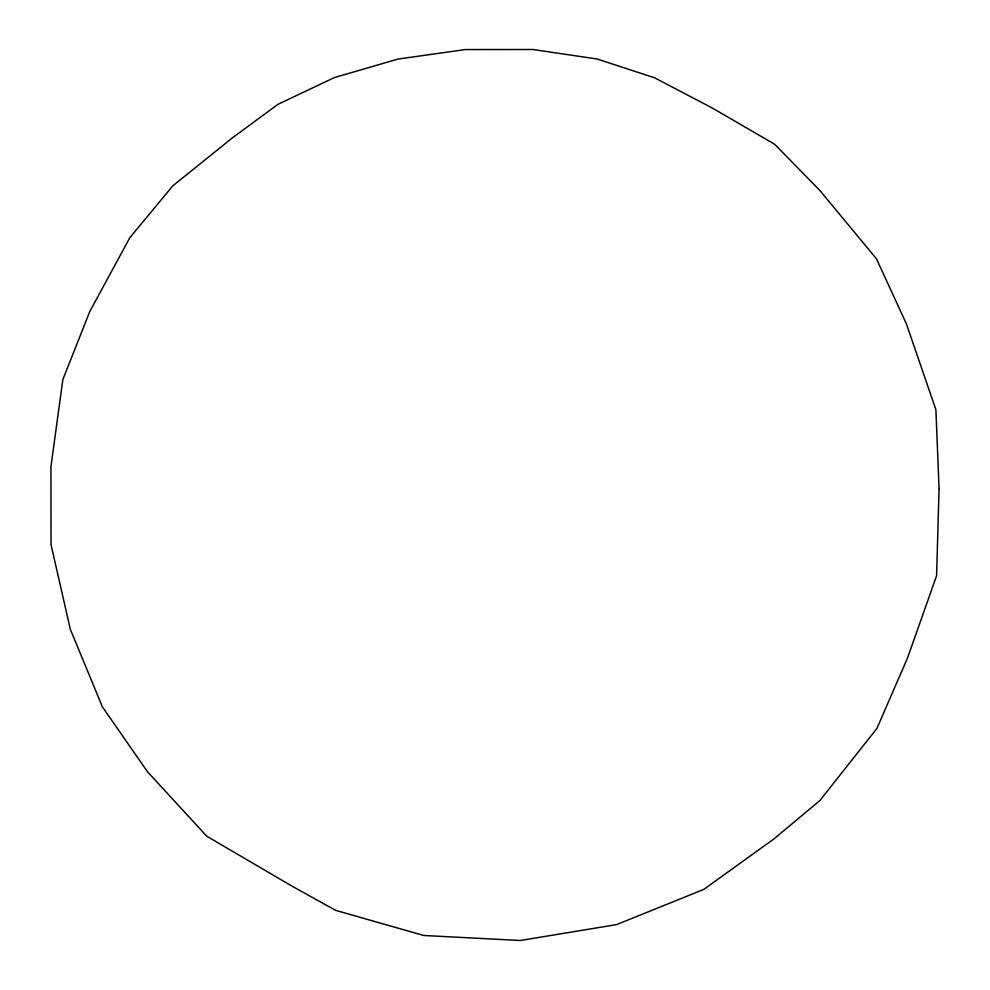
<?xml version="1.0" encoding="UTF-8"?>
<svg xmlns="http://www.w3.org/2000/svg" width="990" height="990" viewBox="0 0 990 990"><rect width="100%" height="100%" fill="white"/><g stroke="black" fill="none" stroke-linecap="round" stroke-linejoin="round"><path stroke-width="1.49" d="M939.065 488.565L936.59 575.735L907.484 658.09L876.954 728.368L819.906 800.514L774.291 838.679L703.741 889.428L616.572 924.611L520.294 940.5L423.72 935.476L335.66 910.355L292.273 886.298L206.762 836.204L147.411 771.655L102.354 706.761L70.315 629.256L51.035 544.698L50.935 466.748L62.865 379.504L89.756 311.578L129.851 237.637L172.866 185.786L232.106 138.08L278.029 104.284L334.459 77.554L398.029 59.066L465.312 49.562L532.843 49.5L597.119 58.992L654.625 77.814L712.676 108.232L774.626 144.231L819.918 190.538L876.472 258.811L906.395 323.866L935.884 409.662L939.065 488.565"/></g></svg>
